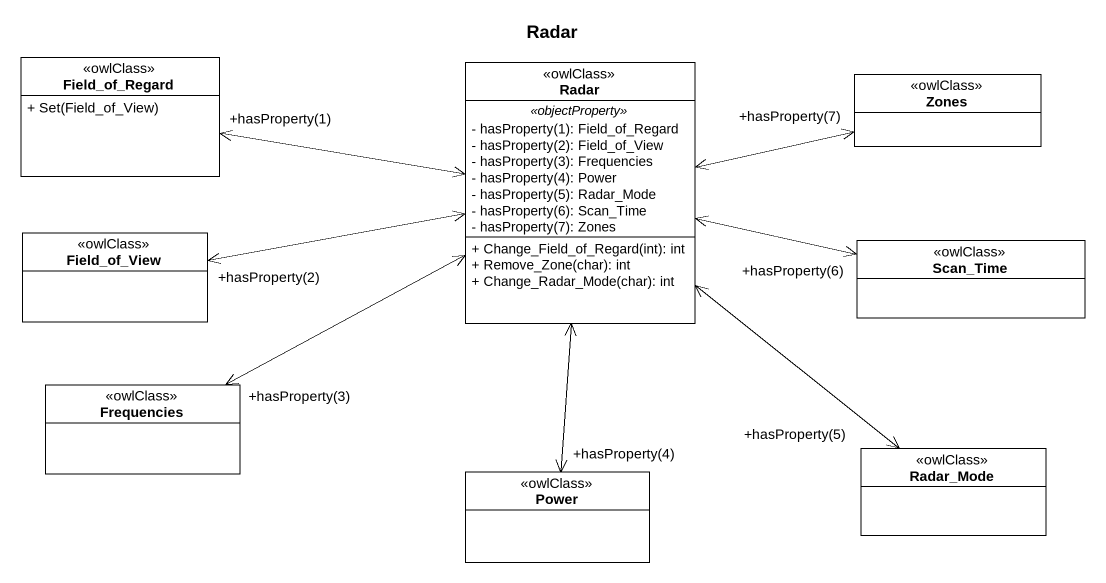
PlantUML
@startuml
title Radar
hide circle
hide empty members
skinparam classAttributeIconSize 0
class Field_of_Regard <<owlClass>> {
  + Set(Field_of_View)
}
class Radar <<owlClass>> {
  .. <<objectProperty>> ..
  {field} - hasProperty(1): Field_of_Regard
  {field} - hasProperty(2): Field_of_View
  {field} - hasProperty(3): Frequencies
  {field} - hasProperty(4): Power
  {field} - hasProperty(5): Radar_Mode
  {field} - hasProperty(6): Scan_Time
  {field} - hasProperty(7): Zones
  --
  + Change_Field_of_Regard(int): int
  + Remove_Zone(char): int
  + Change_Radar_Mode(char): int
}
class Zones <<owlClass>>
class Field_of_View <<owlClass>>
class Scan_Time <<owlClass>>
class Frequencies <<owlClass>>
class Power <<owlClass>>
class Radar_Mode <<owlClass>>
Radar <-left-> "+hasProperty(1)" Field_of_Regard
Radar <-right-> "+hasProperty(7)" Zones
Radar <-left-> "+hasProperty(2)" Field_of_View
Radar <-right-> "+hasProperty(6)" Scan_Time
Radar <-left-> "+hasProperty(3)" Frequencies
Radar <--> "+hasProperty(4)" Power
Radar <--> "+hasProperty(5)" Radar_Mode
@enduml
